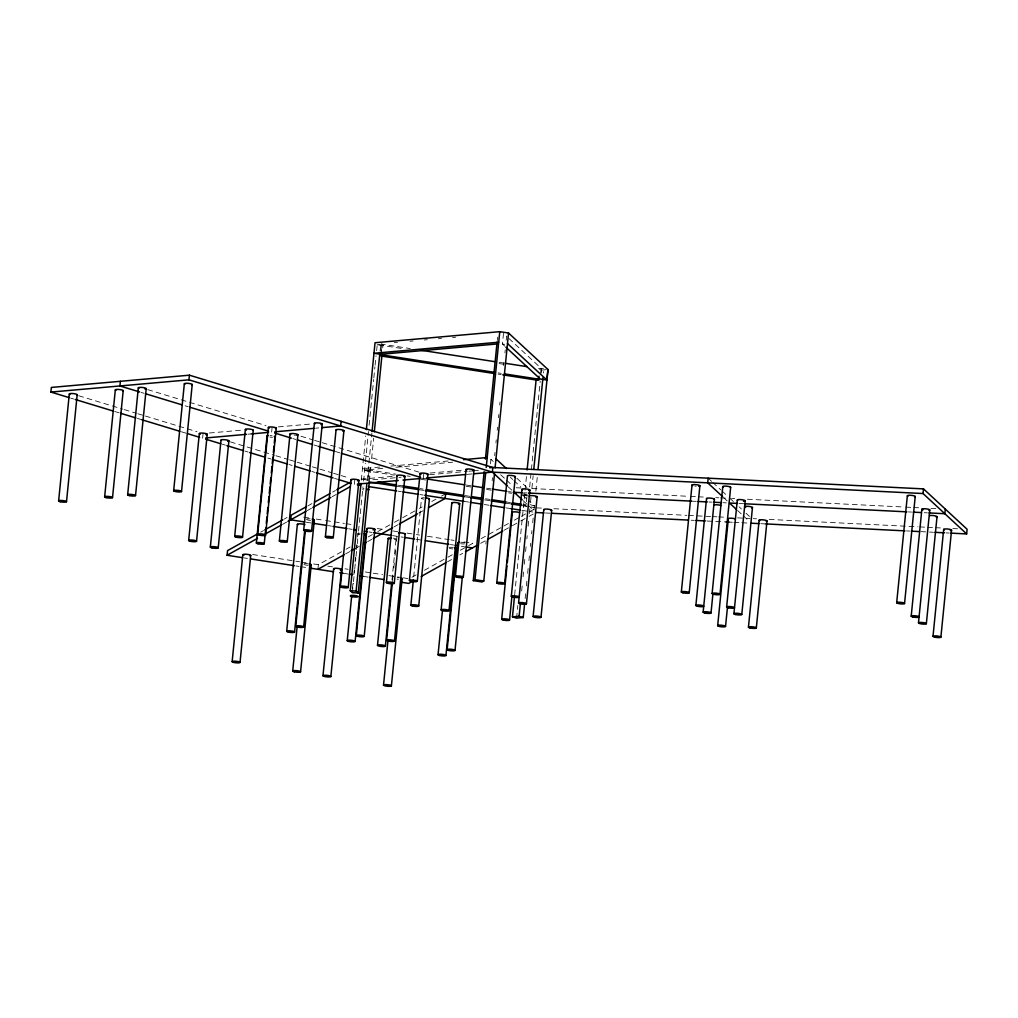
<?xml version="1.0" encoding="UTF-8"?>
<svg xmlns="http://www.w3.org/2000/svg" width="1018" height="1018" viewBox="0 0 1018 1018"><rect width="100%" height="100%" fill="white"/><g stroke="black" fill="none" stroke-linecap="round" stroke-linejoin="round"><path stroke-width="0.75" stroke-dasharray="5 3.75" d="M202.607 438.224L203.078 433.579M271.641 432.103L272.099 427.458M317.909 569.342L318.367 564.685L344.644 550.051M354.328 484.377L354.786 479.732M361.314 480.165L365.729 435.933M352.406 588.798L353.03 582.5M353.819 574.636L354.289 569.915M355.078 562.051L355.549 557.342M356.325 549.478L356.796 544.757M357.585 536.893L357.903 533.75M352.381 592.692L353.335 583.212M353.488 581.634L354.595 570.576M354.748 568.998L355.855 557.94M356.007 556.362L357.114 545.304M357.28 543.727L358.374 532.668M358.54 531.091L362.955 486.858M363.63 481.094L365.309 463.165M365.475 461.587L368.465 431.568M369.101 425.257L373.67 379.447M373.835 377.856L374.929 366.798M375.095 365.22L376.036 355.74M376.647 350.714L377.245 344.695M367.154 480.458L371.888 433.07M380.083 350.93L380.872 343.028L382.984 344.975L382.514 349.721M379.829 467.058L362.472 468.598L369.114 469.629L368.058 480.165L361.415 479.134M380.923 351.299L381.674 343.766M368.554 480.636L369.61 470.087L396.129 474.197M381.126 354.773L382.17 344.224L410.254 348.576M369.369 481.387L370.997 465.035M371.634 458.711L373.682 438.173M391.981 579.993L396.066 539.107M392.554 580.553L393.177 574.267M393.813 567.968L394.437 561.681M395.06 555.395L395.697 549.096M396.473 541.232L396.944 536.511M423.348 478.256L423.819 473.599M413.677 576.939L421.516 498.298M497.255 340.521L497.586 337.136M490.485 463.839L490.93 459.322L494.252 459.843M504.737 346.133L502.447 344.008L503.503 333.459L506.939 336.653M485.853 544.07L486.159 540.914M492.152 480.89L492.47 477.722M494.672 455.606L494.99 452.45M495.944 442.97L496.25 439.814M497.204 430.334L497.522 427.178M498.464 417.698L498.782 414.542M499.723 405.062L500.042 401.906M503.668 365.577L503.986 362.408M504.928 352.941L505.246 349.772M506.188 340.292L506.519 336.996M514.663 594.741L526.484 476.271M526.344 506.099L523.596 505.259L526.115 505.03L527.171 494.494L522.489 493.768M540.863 373.008L541.309 368.491L508.084 337.709M516.571 618.117L517.831 605.481M529.665 486.998L531.231 471.207M531.396 469.629L540.227 381.165M541.016 373.262L541.321 370.107L537.211 368.86L543.879 368.261L543.408 373.008M521.649 590.987L522.285 584.676M523.074 576.773L523.545 572.04M524.334 564.137L524.804 559.404M525.593 551.501L526.064 546.768M526.853 538.866L527.171 535.71M528.113 526.23L528.749 519.905M529.373 513.594L529.844 508.847M530.569 501.658L531.014 497.14M531.892 488.322L533.165 475.673M525.135 598.559L525.606 593.825M526.395 585.923L526.866 581.189M527.655 573.287L528.138 568.553M528.927 560.651L529.398 555.917M530.34 546.437L530.658 543.281M531.6 533.801L531.918 530.645M532.707 522.743L533.178 517.997M533.966 510.107L534.437 505.361M535.862 491.147L537.44 475.355M260.748 532.134L263.509 530.582M284.251 519.027L287.025 517.488M307.767 505.933L311.915 503.617M332.657 492.063L335.431 490.511M282.406 524.448L286.554 522.132M307.309 510.578L311.457 508.262M332.199 496.708L336.347 494.392M346.031 549.275L350.179 546.959M368.16 536.944L372.308 534.641M377.843 531.549L393.05 523.074M394.437 522.31L401.359 518.455M402.734 517.678L417.953 509.204M419.34 508.44L422.101 506.9M431.785 501.505L435.933 499.189M441.468 496.11L445.617 493.794M345.573 553.932L349.721 551.616M356.631 547.76L359.392 546.221M367.702 541.601L371.85 539.285M393.979 526.955L398.127 524.639M418.869 513.085L423.017 510.769M411.959 577.219L416.108 574.903M424.404 570.284L446.533 557.953M447.92 557.177L453.443 554.097M460.365 550.242L467.275 546.386M468.662 545.623L472.81 543.307L460.289 541.372M481.107 538.687L508.771 523.277M514.306 520.185L519.842 517.106M521.216 516.342L528.138 512.487M529.513 511.71L535.048 508.631M447.449 561.834L451.598 559.518M459.894 554.899L462.668 553.347M480.649 543.332L486.184 540.253M504.152 530.238L511.074 526.382M512.461 525.606L519.371 521.763M520.758 520.987L527.668 517.131M529.055 516.368L533.203 514.052M394.284 342.646L397.427 342.366M410.038 341.246L413.181 340.966M424.213 339.987L427.369 339.707M438.402 338.739L441.545 338.46M452.577 337.48L455.733 337.2M541.321 370.107L546.666 369.636M209.352 433.019L242.297 430.105M278.372 426.898L311.317 423.972M248.112 434.19L251.242 433.91M315.555 428.209L318.698 427.929M390.887 466.079L449.294 460.899M369.114 469.629L384.868 468.229M395.9 467.249L452.616 462.223M361.072 479.173L394.564 476.195M430.092 473.052L464.602 469.985M372.792 479.745L401.143 477.238M429.507 474.719L467.326 471.359M468.904 471.219L473.624 470.8M475.202 470.66L478.345 470.38M467.275 474.363L471.983 473.943M527.171 494.494L524.652 494.723L527.388 495.55M377.144 344.695L382.984 344.975M364.571 470.545L370.425 470.838L369.61 470.087M516.215 487.749L520.974 487.991M532.058 488.538L688.804 496.326M690.382 496.402L696.719 496.72M698.297 496.797L704.634 497.115M715.718 497.662L718.886 497.827M720.464 497.904L728.392 498.298M731.548 498.451L734.716 498.604M747.39 499.24L904.137 507.028M905.715 507.104L912.052 507.422M913.63 507.498L919.967 507.817M931.05 508.364L935.796 508.606M523.672 492.788L526.84 492.954M691.502 501.136L696.248 501.365M708.922 502.001L712.091 502.154M723.174 502.701L726.343 502.867M739.004 503.49L743.751 503.732M908.425 511.914L911.594 512.067M924.255 512.703L927.423 512.856M536.435 507.855L542.759 508.173M553.843 508.72L686.845 515.337M688.435 515.413L710.602 516.52M712.18 516.597L716.926 516.826M718.517 516.915L724.854 517.22M737.516 517.857L750.177 518.48M753.345 518.646L756.514 518.798M769.188 519.422L918.02 526.828M919.598 526.904L925.935 527.222M927.513 527.299L933.85 527.604M935.427 527.693L941.765 527.998M952.848 528.558L957.594 528.787M545.47 512.983L550.216 513.225M691.133 520.223L694.301 520.376M706.963 521.012L725.974 521.954M729.13 522.107L732.298 522.272M733.889 522.349L740.213 522.667M741.804 522.743L749.719 523.137M760.802 523.685L765.549 523.914M906.465 530.925L909.634 531.078M920.717 531.625L933.391 532.261M946.053 532.885L949.221 533.05M502.447 344.008L504.661 344.351M499.176 362.344L503.859 363.07M378.811 344.937L402.25 348.563M499.138 363.579L503.821 364.304M498.12 372.893L501.238 373.377M498.082 374.115L501.212 374.599M407.047 475.89L410.165 476.373M421.096 478.066L425.766 478.791M466.333 485.064L471.016 485.79M486.604 488.207L491.287 488.933M508.453 491.592L511.57 492.076M364.686 470.558L394.373 475.151M420.943 479.274L425.626 480M466.257 486.286L470.94 487.011M486.566 489.429L491.261 490.167M508.453 492.827L511.57 493.31M522.514 495.002L528.762 495.97M398.203 485.217L402.874 485.942M420.04 488.602L423.157 489.085M465.277 495.613L469.96 496.339M485.561 498.756L490.243 499.482M505.844 501.887L510.514 502.612M522.997 504.546L526.115 505.03M398.013 486.426L402.695 487.151M419.887 489.811L423.692 490.396M465.201 496.835L469.896 497.56M484.759 499.863L490.205 500.703M505.831 503.121L510.527 503.846M522.336 505.679L534.87 507.613M398.165 491.172L401.308 491.656M420.09 494.57L423.221 495.053M463.941 501.352L468.636 502.078M484.288 504.508L488.996 505.233M506.213 507.906L510.909 508.631M521.878 510.323L528.138 511.303M529.704 511.545L532.834 512.029M303.695 517.119L309.956 518.086M316.229 519.053L324.055 520.262M325.62 520.516L344.415 523.417M345.98 523.659L352.241 524.639M377.296 528.52L381.992 529.245M392.948 530.938L397.644 531.663M407.047 533.127L414.873 534.335M416.438 534.577L419.569 535.061M427.407 536.27L449.32 539.667M450.885 539.909L454.015 540.393M306.367 522.247L311.063 522.972M328.292 525.644L331.423 526.128M348.64 528.8L351.77 529.284M369 531.956L372.13 532.439M392.49 535.595L403.446 537.288M415.98 539.222L420.676 539.96M450.427 544.566L453.557 545.05M461.383 546.259L464.513 546.742M252.604 554.505L299.585 561.783M301.15 562.025L307.411 562.992M313.671 563.959L318.367 564.685M327.771 566.148L332.466 566.873M344.987 568.808L348.118 569.291M365.347 571.963L371.608 572.93M373.173 573.172L382.577 574.636M388.838 575.603L401.359 577.537M402.924 577.791L409.185 578.758M244.307 557.94L247.438 558.424M295.983 565.944L299.114 566.428M300.679 566.67L308.505 567.879M342.964 573.223L347.66 573.948M363.311 576.366L368.02 577.104M530.263 504.661L534.31 505.895L528.406 500.423M147.699 389.614L266.029 425.613M300.921 436.226L313.06 439.916M314.575 440.374L320.645 442.219M322.172 442.69L419.263 472.225M141.158 392.414L144.2 393.342M185.161 405.8L188.19 406.729M292.879 438.567L295.907 439.496M314.117 445.031L318.672 446.418M335.355 451.483L339.91 452.87M78.679 395.735L122.669 409.121M124.183 409.58L136.323 413.27M137.837 413.741L143.907 415.586M145.421 416.044L197.008 431.734M230.386 441.888L274.389 455.275M275.903 455.733L288.043 459.423M289.557 459.881L295.627 461.727M297.141 462.197L310.795 466.346M312.31 466.804L318.379 468.649M319.894 469.107L332.033 472.81M333.548 473.268L339.618 475.113M341.132 475.571L348.729 477.887M70.624 398.076L73.652 399.005M114.614 411.463L119.17 412.85M137.379 418.385L141.922 419.772M181.369 431.772L185.925 433.159M222.331 444.23L225.372 445.146M245.096 451.152L248.125 452.068M267.849 458.075L270.89 458.991M289.087 464.539L292.128 465.455M311.852 471.461L314.88 472.377M334.604 478.384L337.632 479.3M708.172 478.18L711.607 481.374M712.765 482.43L720.795 489.874M721.94 490.93L727.679 496.25M729.97 498.375L733.405 501.556M739.144 506.875L741.435 509M746.029 513.25L749.477 516.431M723.773 497.713L727.208 500.894M737.541 510.463L742.122 514.714M743.267 515.77L749.006 521.089M516.826 478.193L527.26 487.851M490.93 459.322L493.221 461.447M510.412 477.366L512.703 479.491M513.848 480.56L520.732 486.922M500.716 474.782L505.462 479.173M506.519 480.152L512.347 485.548M522.667 495.104L527.362 499.456M508.211 486.846L511.876 490.192M523.112 500.652L526.79 504.012M527.935 505.068L533.674 510.387M452.895 548.944A3.97 0.776 5.7 0 1 449.358 548.257M449.142 547.455A3.97 0.776 5.7 0 1 453.125 547.417M398.356 579.318A3.97 0.776 5.7 0 1 396.995 579.166M397.224 577.69A3.97 0.776 5.7 0 1 398.598 577.804M393.253 538.14A3.97 0.776 5.7 0 1 396.066 539.171A3.97 0.776 5.7 0 1 393.024 539.604M360.067 534.603A3.97 0.776 5.7 0 1 357.891 533.674A3.97 0.776 5.7 0 1 360.283 533.216M308.225 565.308A3.97 0.776 5.7 0 1 304.013 564.57M304.14 563.692A3.97 0.776 5.7 0 1 307.78 563.743M464.462 543.905A3.97 0.776 5.7 0 1 460.62 543.714M460.849 542.238A3.97 0.776 5.7 0 1 464.628 542.823M423.692 499.151A3.97 0.776 5.7 0 1 421.516 498.235A3.97 0.776 5.7 0 1 423.908 497.764M310.617 520.427A3.97 0.776 5.7 0 1 306.762 519.6M306.609 519.053A3.97 0.776 5.7 0 1 310.159 518.836M363.782 489.887A3.97 0.776 5.7 0 1 362.561 489.645M362.752 488.398A3.97 0.776 5.7 0 1 364.011 488.411M272.531 437.282A3.97 0.776 5.7 0 1 269.834 437.053M270.063 435.577A3.97 0.776 5.7 0 1 272.111 435.793M295.538 435.246A3.97 0.776 5.7 0 1 294.202 435.182M696.185 486.222A3.97 0.776 5.7 0 1 694.823 486.07"/><path stroke-width="1.5" d="M69.109 397.618L50.9 392.083L51.358 387.425L189.412 375.184L492.839 467.478L923.504 488.882L967.1 529.258L966.642 533.916L950.799 533.127M58.624 500.971L69.3 394.017M66.514 501.645L77.19 394.691M104.638 496.899L115.314 389.945M120.391 381.305L119.92 385.962L139.644 391.955M112.527 497.56L123.203 390.607M127.644 494.85L138.321 387.896M135.534 495.524L146.21 388.571M173.658 490.765L184.334 383.811M966.642 533.916L923.046 493.539L492.368 472.136L188.941 379.829L189.412 375.184M181.522 491.567A3.97 0.776 5.7 0 0 176.038 490.243A3.97 0.776 5.7 0 0 175.236 491.503A3.97 0.776 5.7 0 0 181.522 491.567L192.224 384.486M188.661 540.533L199.337 433.579M196.55 541.194L207.227 434.241M210.332 547.124L221.008 440.17M218.221 547.786L228.897 440.845M242.742 557.699L227.09 555.268L227.548 550.623L257.974 533.674M234.674 536.448L245.351 429.494M242.564 537.122L253.24 430.169M232.142 661.7L242.818 554.746M240.032 662.374L250.708 555.421M256.345 543.039L267.021 436.086M257.681 534.412L268.358 427.458M264.235 543.714L265.813 527.986M266.283 523.265L266.907 516.966M267.225 513.823L267.849 507.537M268.319 502.816L268.943 496.529M269.261 493.374L269.885 487.088M270.203 483.944L270.826 477.646M271.297 472.937L271.933 466.638M272.251 463.495L272.875 457.209M273.346 452.488L273.969 446.189M274.287 443.046L274.911 436.76M265.571 535.074L276.247 428.12M279.352 541.003L290.028 434.05M287.241 541.665L297.918 434.711M286.682 631.325L297.358 524.372M303.695 530.327L314.371 423.373M294.571 631.987L304.611 531.332M295.767 626.261L305.349 530.314M292.7 671.078L297.091 627.037M311.584 530.989L322.261 424.035M303.657 626.923L314.333 519.969M300.577 671.753L311.253 564.799M325.378 536.919L336.055 429.965M341.119 421.337L340.661 425.982L321.841 427.649M333.268 537.58L343.931 430.639M322.973 675.774L333.637 568.82M330.837 676.576A3.97 0.776 5.7 0 0 325.353 675.239A3.97 0.776 5.7 0 0 324.551 676.499A3.97 0.776 5.7 0 0 330.837 676.576L341.526 569.482M340.368 586.673L351.045 479.732M348.245 587.475A3.97 0.776 5.7 0 0 342.761 586.152A3.97 0.776 5.7 0 0 341.959 587.411A3.97 0.776 5.7 0 0 348.245 587.475L358.934 480.394M369.267 482.405L358.234 592.985L352.381 592.692L350.281 590.745L360.996 483.321M366.365 429.621L375.031 342.735L499.736 331.677L508.542 333.013L548.002 369.521L538.064 469.031M347.227 640.691L351.617 596.663M358.234 592.985L356.122 591.038L366.849 483.614M372.054 431.492L379.93 352.508M374.319 431.861L382.043 354.455M355.117 641.365L365.793 534.412M356.313 635.639L366.989 528.686M364.202 636.301L374.879 529.347M377.5 645.387L388.176 538.433M386.395 582.601L397.071 475.648M385.364 646.188A3.97 0.776 5.7 0 0 379.879 644.852A3.97 0.776 5.7 0 0 379.078 646.112A3.97 0.776 5.7 0 0 385.364 646.188L391.663 583.136M386.586 640.322L392.401 582.131M383.519 685.152L388.062 639.533M394.284 583.263L404.96 476.309M394.475 640.996L405.151 534.043M391.383 685.954A3.97 0.776 5.7 0 0 385.898 684.618A3.97 0.776 5.7 0 0 385.097 685.877A3.97 0.776 5.7 0 0 391.383 685.954L402.085 578.86M409.401 580.553L420.078 473.599M410.852 605.252L413.359 580.082M417.291 581.227L427.967 474.273M418.742 605.914L429.405 498.96M445.617 493.794L445.146 498.438L428.553 507.689M441.125 609.935L451.801 502.981M438.045 654.765L442.448 610.724M449.014 610.609L459.691 503.656M445.935 655.427L456.611 548.486M447.131 649.7L457.807 542.747M455.415 576.468L466.091 469.527M455.021 650.362L462.401 576.442M463.305 577.142L473.981 470.189M494.506 473.612L483.792 581.024L482.061 581.978L473.281 580.629L484.161 471.627M485.421 458.991L497.089 342.099M473.281 580.629L475.012 579.662L485.739 472.25M486.21 467.504L499.762 331.652M507.282 485.942L492.368 472.136L492.839 467.478L489.696 467.758M495.079 467.911L508.542 333.013M496.771 582.881L507.448 475.928A3.97 0.776 5.7 0 1 512.525 475.622A3.97 0.776 5.7 0 1 514.561 477.022M504.661 583.543L515.337 476.589M501.67 619.313L507.002 565.843M507.32 562.699L512.181 513.937M511.303 596.344L521.979 489.391M509.56 619.987L511.914 596.395M524.512 604.883L523.239 617.519L516.571 618.117L512.461 616.857L514.51 596.319M527.12 469.947L536.104 379.918M538.904 380.236L536.155 379.396L538.675 379.167L538.98 376.164M518.569 603.063L529.869 490.052M523.239 617.519L519.129 616.272L520.389 603.636M533.788 469.362L542.938 377.742M505.882 347.189L540.265 379.027L546.87 380.032L547.926 369.496M526.433 603.865A3.97 0.776 5.7 0 0 520.949 602.541A3.97 0.776 5.7 0 0 520.147 603.801A3.97 0.776 5.7 0 0 526.433 603.865L537.135 496.784M533.101 616.526L543.777 509.573M540.991 617.201L551.667 510.247M681.335 592.056L692.011 485.102M689.224 592.718L699.9 485.764M708.172 478.18L707.714 482.837L722.627 496.644M695.867 605.506L706.543 498.553M703.133 612.238L714.432 499.227M712.104 593.583L722.78 486.629M711.022 612.912L712.905 594.041M719.993 594.245L730.67 487.291M717.665 625.701L728.341 518.747A3.97 0.776 5.7 0 1 730.72 518.226A3.97 0.776 5.7 0 1 735.161 518.824M726.636 607.033L737.312 500.092M725.554 626.363L727.437 607.491M733.902 613.765L745.201 500.754M741.791 614.439L752.467 507.486M748.434 627.228L759.11 520.274M756.323 627.902L766.999 520.949M896.667 602.758L907.343 495.804M904.544 603.559A3.97 0.776 5.7 0 0 899.059 602.223A3.97 0.776 5.7 0 0 898.258 603.483A3.97 0.776 5.7 0 0 904.544 603.559L915.233 496.466M923.046 493.539L923.504 488.882M911.199 616.208L921.875 509.254M918.465 622.94L929.765 509.929M926.342 623.741A3.97 0.776 5.7 0 0 920.857 622.418A3.97 0.776 5.7 0 0 920.056 623.665A3.97 0.776 5.7 0 0 926.342 623.741L937.031 516.66M945.302 509.076L944.844 513.721L929.001 512.932M932.997 636.403L943.673 529.449M940.886 637.064L951.563 530.124M496.988 343.155L498.68 342.213L373.975 353.271L380.617 354.302L497.217 343.957M264.896 529.818L282.877 519.804M306.38 506.697L291.173 515.172L290.703 519.829L304.802 522.005M314.677 502.078L329.896 493.603M336.805 489.747L350.637 482.036M227.09 555.268L257.516 538.318M265.813 533.699L281.019 525.224M287.941 521.369L305.922 511.354M312.831 507.498L330.812 497.484M337.734 493.628L350.179 486.693M485.471 458.482L487.202 457.515L463.495 459.64M317.909 569.342L344.186 554.695M351.095 550.84L355.244 548.537M363.553 543.905L366.315 542.365M373.224 538.509L392.592 527.731M399.501 523.876L417.482 513.861M412.875 581.1L408.727 583.403L400.901 582.194M421.172 576.468L446.075 562.598M465.43 551.807L476.5 545.648M487.558 539.476L502.777 531.002M50.9 392.083L188.941 379.829M205.751 437.956L246.534 434.33M251.242 433.91L268.498 432.383M274.771 431.823L313.989 428.349M357.458 484.097L398.254 480.483M402.963 480.063L420.218 478.536M426.491 477.976L465.71 474.503M473.548 473.803L492.368 472.136M512.461 616.857L519.129 616.272M514.166 492.318L522.081 492.712M528.418 493.03L691.502 501.136M697.839 501.454L707.332 501.925M713.669 502.23L721.584 502.625M737.426 503.414L729.499 503.019L736.383 509.394M745.341 503.808L906.834 511.838M913.171 512.143L921.086 512.538M535.964 512.512L543.879 512.907M551.807 513.301L687.964 520.058M695.879 520.452L705.385 520.936M725.974 521.954L729.13 522.107M751.297 523.214L759.224 523.608M765.549 523.914L904.887 530.849M911.225 531.154L919.139 531.549M934.969 532.338L944.475 532.808M350.281 590.745L356.122 591.038M421.172 350.268L494.494 361.619M505.412 363.311L527.248 366.696M495.002 372.41L381.126 354.773L381.928 355.524M504.355 373.861L538.675 379.167M380.885 355.956L494.952 373.631M502.765 374.84L537.148 380.159M427.331 479.033L464.768 484.822M472.568 486.031L483.486 487.724M492.852 489.174L506.888 491.35M513.136 492.318L516.253 492.801M377.92 482.074L396.638 484.975M402.874 485.942L418.474 488.36M426.275 489.569L463.724 495.372M471.512 496.58L482.443 498.273M491.796 499.723L505.844 501.887M512.079 502.854L521.432 504.304M368.885 481.908L397.071 486.273M403.332 487.24L418.996 489.671M425.257 490.638L464.399 496.708M470.66 497.675L482.392 499.494M491.02 500.831L505.831 503.121M511.38 503.986L521.458 505.539M357.458 484.861L360.588 485.344M368.414 486.566L396.6 490.93M402.874 491.898L418.525 494.315M424.786 495.295L463.941 501.352M470.201 502.319L481.158 504.025M490.561 505.475L504.648 507.664M510.909 508.631L520.313 510.082M312.628 523.227L326.727 525.403M332.988 526.37L347.074 528.558M353.335 529.525L356.478 530.009M364.304 531.218L367.434 531.714M373.695 532.681L390.925 535.341M405.011 537.529L414.415 538.98M425.371 540.685L448.862 544.325M455.122 545.292L458.253 545.775M466.079 546.984L472.352 547.964M475.012 579.662L483.792 581.024M250.568 558.907L294.418 565.703M310.083 568.12L333.56 571.76M339.834 572.74L342.964 573.223M349.225 574.19L352.355 574.674M360.181 575.883L363.311 576.366M369.585 577.346L383.671 579.522M145.714 393.801L182.12 404.884M189.717 407.187L268.599 431.187M274.669 433.032L291.364 438.109M297.434 439.954L312.602 444.561M318.672 446.418L333.84 451.025M341.424 453.328L420.319 477.327M75.179 399.463L113.1 411.005M120.684 413.308L135.865 417.927M141.922 419.772L179.855 431.301M187.439 433.617L199.579 437.307M205.649 439.152L220.817 443.772M226.887 445.617L243.582 450.694M249.639 452.539L264.82 457.146M272.404 459.462L287.572 464.068M295.156 466.384L310.325 470.99M316.394 472.836L333.09 477.913M339.159 479.758L351.286 483.461M507.498 343.562L546.87 380.032M495.982 458.876L506.404 468.534M513.95 492.152L522.196 499.762M745.647 507.409A3.97 0.776 5.7 0 1 745.647 506.34A3.97 0.776 5.7 0 1 751.055 506.799A3.97 0.776 5.7 0 1 751.691 507.918M929.561 515.642A3.97 0.776 5.7 0 1 935.173 515.859A3.97 0.776 5.7 0 1 936.255 517.093M944.322 529.894A3.97 0.776 5.7 0 1 945.264 528.94A3.97 0.776 5.7 0 1 950.647 529.576A3.97 0.776 5.7 0 1 950.328 530.607M759.746 520.72A3.97 0.776 5.7 0 1 760.51 519.778A3.97 0.776 5.7 0 1 765.765 520.313A3.97 0.776 5.7 0 1 766.223 521.381M723.416 487.075A3.97 0.776 5.7 0 1 726.152 486.146A3.97 0.776 5.7 0 1 730.504 487.546M907.992 496.237A3.97 0.776 5.7 0 1 911.072 495.333A3.97 0.776 5.7 0 1 914.826 496.822M922.944 509.853A3.97 0.776 5.7 0 1 922.957 508.784A3.97 0.776 5.7 0 1 928.365 509.242A3.97 0.776 5.7 0 1 928.989 510.362M737.617 500.385A3.97 0.776 5.7 0 1 739.488 499.558A3.97 0.776 5.7 0 1 744.68 500.36A3.97 0.776 5.7 0 1 743.42 501.276M454.448 547.62A3.97 0.776 5.7 0 1 455.377 548.969M400.494 578.135A3.97 0.776 5.7 0 1 401.665 579.217M334.286 569.266A3.97 0.776 5.7 0 1 335.227 568.298A3.97 0.776 5.7 0 1 340.61 568.947A3.97 0.776 5.7 0 1 340.292 569.978M389.245 539.018A3.97 0.776 5.7 0 1 391.217 537.924M364.202 533.686A3.97 0.776 5.7 0 1 365.017 534.844M309.09 563.947A3.97 0.776 5.7 0 1 310.019 565.283M243.887 555.344A3.97 0.776 5.7 0 1 243.9 554.276A3.97 0.776 5.7 0 1 249.308 554.734A3.97 0.776 5.7 0 1 249.932 555.853M297.994 524.804A3.97 0.776 5.7 0 1 299.432 523.837A3.97 0.776 5.7 0 1 304.929 524.741M200.406 434.164A3.97 0.776 5.7 0 1 200.571 433.083A3.97 0.776 5.7 0 1 206.158 433.655A3.97 0.776 5.7 0 1 205.992 434.737M69.937 394.462A3.97 0.776 5.7 0 1 73.016 393.559A3.97 0.776 5.7 0 1 76.77 395.048M115.95 390.378A3.97 0.776 5.7 0 1 119.03 389.474A3.97 0.776 5.7 0 1 122.784 390.963M246.42 430.08A3.97 0.776 5.7 0 1 248.392 428.985A3.97 0.776 5.7 0 1 253.075 430.41M269.426 428.044A3.97 0.776 5.7 0 1 269.426 426.987A3.97 0.776 5.7 0 1 274.847 427.445A3.97 0.776 5.7 0 1 275.471 428.553M138.957 388.342A3.97 0.776 5.7 0 1 139.911 387.387A3.97 0.776 5.7 0 1 145.294 388.023A3.97 0.776 5.7 0 1 144.976 389.054M184.971 384.257A3.97 0.776 5.7 0 1 188.05 383.353A3.97 0.776 5.7 0 1 191.804 384.842M315.02 423.819A3.97 0.776 5.7 0 1 315.962 422.864A3.97 0.776 5.7 0 1 321.344 423.501A3.97 0.776 5.7 0 1 321.026 424.531M512.436 512.512A3.97 0.776 5.7 0 1 514.726 511.838A3.97 0.776 5.7 0 1 519.587 512.588M458.456 543.192A3.97 0.776 5.7 0 1 459.589 542.225M398.496 532.885A3.97 0.776 5.7 0 1 403.573 533.305A3.97 0.776 5.7 0 1 404.731 534.386M452.437 503.426A3.97 0.776 5.7 0 1 453.379 502.472A3.97 0.776 5.7 0 1 458.774 503.108A3.97 0.776 5.7 0 1 458.444 504.139M425.244 497.84A3.97 0.776 5.7 0 1 428.998 499.316M367.091 528.826A3.97 0.776 5.7 0 1 369.585 528.151A3.97 0.776 5.7 0 1 374.471 529.004A3.97 0.776 5.7 0 1 373.097 529.869M312.157 519.116A3.97 0.776 5.7 0 1 313.099 520.465M367.791 488.996A3.97 0.776 5.7 0 1 368.083 490.027M529.335 496.262A3.97 0.776 5.7 0 1 534.323 495.817A3.97 0.776 5.7 0 1 535.888 497.28M713.911 505.437A3.97 0.776 5.7 0 1 716.188 504.763A3.97 0.776 5.7 0 1 721.062 505.513M544.083 509.865A3.97 0.776 5.7 0 1 547.837 509.153A3.97 0.776 5.7 0 1 551.247 510.603M351.694 480.165A3.97 0.776 5.7 0 1 352.635 479.211A3.97 0.776 5.7 0 1 358.018 479.86A3.97 0.776 5.7 0 1 357.7 480.89M221.326 440.463A3.97 0.776 5.7 0 1 222.98 439.649A3.97 0.776 5.7 0 1 228.121 440.349A3.97 0.776 5.7 0 1 227.663 441.328M274.275 436.315A3.97 0.776 5.7 0 1 274.504 437.116M267.123 436.226A3.97 0.776 5.7 0 1 268.256 435.602M397.376 475.94A3.97 0.776 5.7 0 1 399.031 475.113A3.97 0.776 5.7 0 1 404.184 475.826A3.97 0.776 5.7 0 1 403.713 476.806M421.147 474.197A3.97 0.776 5.7 0 1 421.147 473.128A3.97 0.776 5.7 0 1 426.555 473.586A3.97 0.776 5.7 0 1 427.191 474.706M290.677 434.495A3.97 0.776 5.7 0 1 291.619 433.528A3.97 0.776 5.7 0 1 297.002 434.177A3.97 0.776 5.7 0 1 296.683 435.208M336.36 430.258A3.97 0.776 5.7 0 1 338.014 429.443A3.97 0.776 5.7 0 1 343.168 430.143A3.97 0.776 5.7 0 1 342.697 431.123M466.728 469.96A3.97 0.776 5.7 0 1 467.682 469.005A3.97 0.776 5.7 0 1 473.065 469.654A3.97 0.776 5.7 0 1 472.746 470.685M692.66 485.535A3.97 0.776 5.7 0 1 693.602 484.581A3.97 0.776 5.7 0 1 698.984 485.23A3.97 0.776 5.7 0 1 698.666 486.26M706.861 498.845A3.97 0.776 5.7 0 1 710.615 498.133A3.97 0.776 5.7 0 1 714.025 499.584M522.616 489.823A3.97 0.776 5.7 0 1 523.557 488.869A3.97 0.776 5.7 0 1 528.953 489.518A3.97 0.776 5.7 0 1 528.622 490.549M735.48 614.503A3.97 0.776 5.7 0 0 741.766 614.567A3.97 0.776 5.7 0 0 736.281 613.243A3.97 0.776 5.7 0 0 735.48 614.503M750.011 627.953A3.97 0.776 5.7 0 0 756.298 628.03A3.97 0.776 5.7 0 0 750.813 626.706A3.97 0.776 5.7 0 0 750.011 627.953M934.588 637.128A3.97 0.776 5.7 0 0 940.874 637.204A3.97 0.776 5.7 0 0 935.389 635.868A3.97 0.776 5.7 0 0 934.588 637.128M713.682 594.308A3.97 0.776 5.7 0 0 719.968 594.385A3.97 0.776 5.7 0 0 714.483 593.049A3.97 0.776 5.7 0 0 713.682 594.308M728.214 607.771A3.97 0.776 5.7 0 0 734.5 607.835A3.97 0.776 5.7 0 0 729.015 606.512A3.97 0.776 5.7 0 0 728.214 607.771M912.79 616.946A3.97 0.776 5.7 0 0 919.076 617.01A3.97 0.776 5.7 0 0 913.591 615.686A3.97 0.776 5.7 0 0 912.79 616.946M439.623 655.49A3.97 0.776 5.7 0 0 445.909 655.567A3.97 0.776 5.7 0 0 440.425 654.23A3.97 0.776 5.7 0 0 439.623 655.49M348.805 641.429A3.97 0.776 5.7 0 0 355.091 641.493A3.97 0.776 5.7 0 0 349.607 640.169A3.97 0.776 5.7 0 0 348.805 641.429M294.278 671.804A3.97 0.776 5.7 0 0 300.564 671.88A3.97 0.776 5.7 0 0 295.08 670.557A3.97 0.776 5.7 0 0 294.278 671.804M288.259 632.051A3.97 0.776 5.7 0 0 294.546 632.114A3.97 0.776 5.7 0 0 289.061 630.791A3.97 0.776 5.7 0 0 288.259 632.051M233.733 662.425A3.97 0.776 5.7 0 0 240.019 662.502A3.97 0.776 5.7 0 0 234.534 661.178A3.97 0.776 5.7 0 0 233.733 662.425M190.239 541.258A3.97 0.776 5.7 0 0 196.525 541.334A3.97 0.776 5.7 0 0 191.04 539.998A3.97 0.776 5.7 0 0 190.239 541.258M60.202 501.709A3.97 0.776 5.7 0 0 66.488 501.772A3.97 0.776 5.7 0 0 61.004 500.449A3.97 0.776 5.7 0 0 60.202 501.709M236.265 537.173A3.97 0.776 5.7 0 0 242.551 537.25A3.97 0.776 5.7 0 0 237.054 535.926A3.97 0.776 5.7 0 0 236.265 537.173M106.216 497.624A3.97 0.776 5.7 0 0 112.502 497.7A3.97 0.776 5.7 0 0 107.017 496.364A3.97 0.776 5.7 0 0 106.216 497.624M259.272 535.137A3.97 0.776 5.7 0 0 265.558 535.214A3.97 0.776 5.7 0 0 260.061 533.877A3.97 0.776 5.7 0 0 259.272 535.137M129.222 495.575A3.97 0.776 5.7 0 0 135.509 495.651A3.97 0.776 5.7 0 0 130.024 494.328A3.97 0.776 5.7 0 0 129.222 495.575M305.285 531.052A3.97 0.776 5.7 0 0 311.572 531.129A3.97 0.776 5.7 0 0 306.087 529.793A3.97 0.776 5.7 0 0 305.285 531.052M503.248 620.038A3.97 0.776 5.7 0 0 509.534 620.115A3.97 0.776 5.7 0 0 504.05 618.791A3.97 0.776 5.7 0 0 503.248 620.038M448.722 650.426A3.97 0.776 5.7 0 0 455.008 650.502A3.97 0.776 5.7 0 0 449.523 649.166A3.97 0.776 5.7 0 0 448.722 650.426M442.703 610.673A3.97 0.776 5.7 0 0 448.989 610.736A3.97 0.776 5.7 0 0 443.504 609.413A3.97 0.776 5.7 0 0 442.703 610.673M388.176 641.047A3.97 0.776 5.7 0 0 394.462 641.124A3.97 0.776 5.7 0 0 388.965 639.8A3.97 0.776 5.7 0 0 388.176 641.047M412.43 605.977A3.97 0.776 5.7 0 0 418.716 606.054A3.97 0.776 5.7 0 0 413.232 604.717A3.97 0.776 5.7 0 0 412.43 605.977M357.903 636.365A3.97 0.776 5.7 0 0 364.189 636.428A3.97 0.776 5.7 0 0 358.692 635.105A3.97 0.776 5.7 0 0 357.903 636.365M351.884 596.599A3.97 0.776 5.7 0 0 358.171 596.675A3.97 0.776 5.7 0 0 352.686 595.339A3.97 0.776 5.7 0 0 351.884 596.599M297.345 626.986A3.97 0.776 5.7 0 0 303.631 627.063A3.97 0.776 5.7 0 0 298.147 625.726A3.97 0.776 5.7 0 0 297.345 626.986M704.723 612.963A3.97 0.776 5.7 0 0 711.009 613.04A3.97 0.776 5.7 0 0 705.525 611.716A3.97 0.776 5.7 0 0 704.723 612.963M534.679 617.252A3.97 0.776 5.7 0 0 540.965 617.328A3.97 0.776 5.7 0 0 535.481 616.005A3.97 0.776 5.7 0 0 534.679 617.252M719.255 626.426A3.97 0.776 5.7 0 0 725.541 626.503A3.97 0.776 5.7 0 0 720.057 625.167A3.97 0.776 5.7 0 0 719.255 626.426M211.922 547.849A3.97 0.776 5.7 0 0 218.208 547.926A3.97 0.776 5.7 0 0 212.711 546.59A3.97 0.776 5.7 0 0 211.922 547.849M387.973 583.327A3.97 0.776 5.7 0 0 394.259 583.403A3.97 0.776 5.7 0 0 388.774 582.067A3.97 0.776 5.7 0 0 387.973 583.327M257.936 543.765A3.97 0.776 5.7 0 0 264.222 543.841A3.97 0.776 5.7 0 0 258.737 542.518A3.97 0.776 5.7 0 0 257.936 543.765M410.979 581.278A3.97 0.776 5.7 0 0 417.265 581.354A3.97 0.776 5.7 0 0 411.781 580.031A3.97 0.776 5.7 0 0 410.979 581.278M280.943 541.729A3.97 0.776 5.7 0 0 287.229 541.805A3.97 0.776 5.7 0 0 281.744 540.469A3.97 0.776 5.7 0 0 280.943 541.729M456.993 577.206A3.97 0.776 5.7 0 0 463.279 577.27A3.97 0.776 5.7 0 0 457.795 575.946A3.97 0.776 5.7 0 0 456.993 577.206M326.956 537.644A3.97 0.776 5.7 0 0 333.242 537.72A3.97 0.776 5.7 0 0 327.758 536.384A3.97 0.776 5.7 0 0 326.956 537.644M498.349 583.607A3.97 0.776 5.7 0 0 504.635 583.683A3.97 0.776 5.7 0 0 499.151 582.347A3.97 0.776 5.7 0 0 498.349 583.607M682.925 592.781A3.97 0.776 5.7 0 0 689.211 592.858A3.97 0.776 5.7 0 0 683.727 591.522A3.97 0.776 5.7 0 0 682.925 592.781M512.881 597.07A3.97 0.776 5.7 0 0 519.167 597.146A3.97 0.776 5.7 0 0 513.683 595.81A3.97 0.776 5.7 0 0 512.881 597.07M697.457 606.244A3.97 0.776 5.7 0 0 703.743 606.308A3.97 0.776 5.7 0 0 698.259 604.985A3.97 0.776 5.7 0 0 697.457 606.244"/></g></svg>
